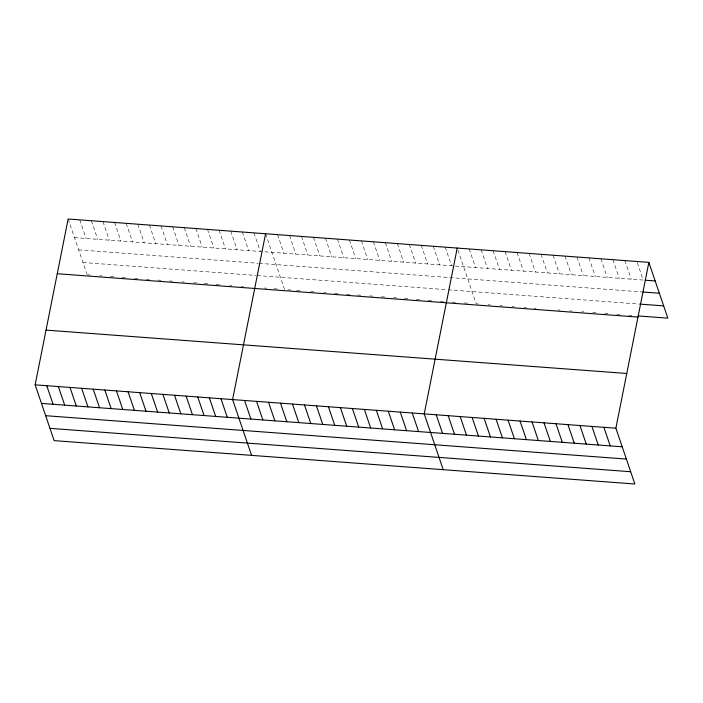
<?xml version="1.0" encoding="UTF-8"?>
<svg xmlns="http://www.w3.org/2000/svg" width="703" height="703" viewBox="0 0 703 703"><rect width="100%" height="100%" fill="white"/><g stroke="black" fill="none" stroke-linecap="round" stroke-linejoin="round"><path stroke-width="0.53" stroke-dasharray="3.52 2.64" d="M74.465 237.588L643.21 280.066L636.883 261.481M78.639 249.864L258.142 263.265M259.196 263.344L641.944 291.938M82.945 262.509L256.112 275.444M257.166 275.523L446.985 289.706M448.075 289.785L638.623 304.012M87.128 274.794L90.3 275.031M99.8 275.734L101.909 275.892M110.362 276.525L114.58 276.841M121.971 277.395L126.197 277.711M134.642 278.344L137.814 278.573M146.259 279.205L149.423 279.442M157.876 280.075L161.04 280.312M169.485 280.945L172.657 281.182M182.156 281.885L184.265 282.044M193.773 282.755L196.937 282.993M204.327 283.546L208.554 283.863M215.944 284.416L220.171 284.724M229.67 285.436L231.779 285.594M241.287 286.306L243.396 286.464M264.513 288.037L266.622 288.195M274.012 288.748L279.293 289.144M287.843 289.785L291.104 290.023M296.552 290.436L302 290.84M310.708 291.49L313.977 291.736M323.775 292.466L325.955 292.633M334.663 293.283L337.932 293.52M346.641 294.17L349.909 294.416M357.528 294.988L360.797 295.234M369.506 295.884L372.775 296.121M381.483 296.78L384.752 297.017M393.46 297.668L396.729 297.914M404.348 298.485L408.707 298.81M416.325 299.381L419.594 299.619M428.303 300.269L431.572 300.515M440.28 301.165L443.549 301.411M452.257 302.062L455.526 302.308M464.235 302.958L467.504 303.204M478.392 304.012L476.212 303.854L457.222 248.062M488.19 304.742L490.369 304.909M500.167 305.638L502.346 305.805M512.144 306.534L514.324 306.701M524.122 307.431L526.301 307.589M533.92 308.16L536.099 308.327M557.874 309.953L560.054 310.111M569.852 310.849L572.031 311.007M581.829 311.737L584.008 311.904M592.717 312.554L595.986 312.8M604.694 313.45L607.963 313.687M616.672 314.346L619.941 314.584M628.649 315.234L631.918 315.48M624.905 260.585L631.232 279.17M612.928 259.688L619.255 278.274M600.951 258.792L607.278 277.377M588.973 257.904L595.3 276.481M576.996 257.008L583.323 275.594M565.019 256.112L571.346 274.697M553.041 255.215L559.368 273.801M541.064 254.319L547.391 272.905M529.087 253.431L535.414 272.008M517.109 252.535L523.436 271.121M505.132 251.639L511.459 270.224M493.155 250.743L499.481 269.328M481.177 249.846L487.504 268.432M469.2 248.959L475.527 267.535M445.245 247.166L451.572 265.752M433.268 246.27L439.595 264.855M421.29 245.373L427.617 263.959M409.313 244.486L415.64 263.063M397.336 243.589L403.663 262.175M385.358 242.693L391.685 261.279M373.381 241.797L379.708 260.382M361.404 240.901L367.731 259.486M349.426 240.013L355.753 258.59M337.449 239.117L343.776 257.702M325.471 238.22L331.798 256.806M313.494 237.324L319.821 255.91M301.517 236.428L307.844 255.013M289.539 235.54L295.866 254.117M277.562 234.644L283.889 253.229M265.585 233.748L284.574 289.539M253.968 232.878L260.295 251.463M242.35 232.016L248.677 250.593M230.742 231.146L237.069 249.732M219.125 230.276L225.452 248.862M207.508 229.406L213.835 247.992M195.891 228.545L202.218 247.122M184.283 227.675L190.61 246.261M172.666 226.805L178.993 245.391M161.049 225.944L167.376 244.521M149.44 225.074L155.767 243.66M137.823 224.204L144.15 242.79M126.206 223.334L132.533 241.92M114.598 222.473L120.925 241.05M102.981 221.603L109.308 240.189M91.364 220.733L97.691 239.319M79.755 219.872L86.074 238.449M68.138 219.002L86.785 273.766"/><path stroke-width="1.05" d="M648.86 262.377L615.872 428.206L634.862 483.998L54.14 440.623L35.15 384.831L68.138 219.002L648.86 262.377L667.85 318.169L638.447 315.972M265.585 233.748L232.596 399.585L251.586 455.377M457.222 248.062L424.234 413.891L443.224 469.683M645.38 280.225L655.187 280.954M643.034 292.017L659.361 293.239M639.712 304.1L663.667 305.884M57.251 273.722L637.972 317.097M46.038 330.111L626.76 373.486M35.15 384.831L615.872 428.206M41.477 403.417L622.199 446.792M45.66 415.701L626.373 459.068M49.966 428.347L630.679 471.722M603.895 427.319L610.222 445.895M591.917 426.422L598.244 444.999M579.94 425.526L586.267 444.111M567.962 424.63L574.289 443.215M555.985 423.733L562.312 442.319M544.008 422.846L550.335 441.422M532.03 421.949L538.357 440.526M520.053 421.053L526.38 439.639M508.076 420.157L514.403 438.742M496.098 419.26L502.425 437.846M484.121 418.364L490.448 436.95M472.144 417.477L478.471 436.053M460.166 416.58L466.493 435.166M448.189 415.684L454.516 434.269M436.212 414.788L442.539 433.373M412.257 413.004L418.584 431.58M400.279 412.107L406.606 430.693M388.302 411.211L394.629 429.797M376.325 410.315L382.652 428.9M364.347 409.418L370.674 428.004M352.37 408.531L358.697 427.108M340.393 407.635L346.72 426.22M328.415 406.738L334.742 425.324M316.438 405.842L322.765 424.427M304.461 404.946L310.788 423.531M292.483 404.058L298.81 422.635M280.506 403.162L286.833 421.747M268.528 402.265L274.855 420.851M256.551 401.369L262.878 419.955M244.574 400.473L250.901 419.058M220.979 398.715L227.306 417.301M209.362 397.845L215.689 416.431M197.754 396.984L204.081 415.561M186.137 396.114L192.464 414.7M174.52 395.244L180.847 413.83M162.911 394.374L169.238 412.96M151.294 393.513L157.621 412.09M139.677 392.643L146.004 411.229M128.069 391.773L134.387 410.359M116.452 390.912L122.779 409.489M104.835 390.042L111.162 408.628M93.218 389.172L99.545 407.758M81.61 388.302L87.937 406.888M69.992 387.441L76.319 406.018M58.375 386.571L64.702 405.156M46.767 385.701L53.094 404.287"/></g></svg>
